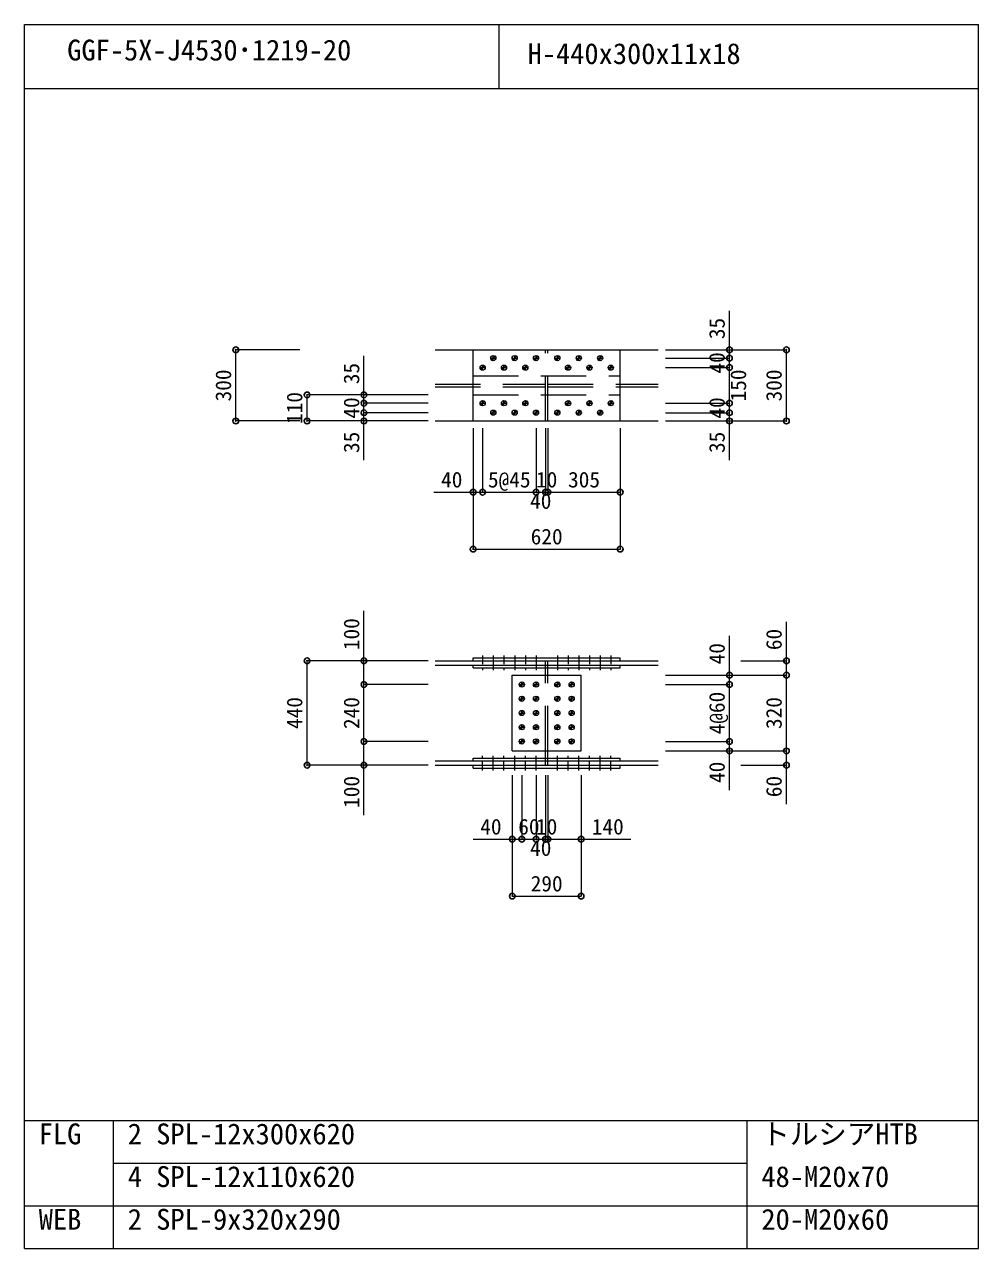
# Model space of a CAD drawing. Units: millimetres, scale not verified. Extents: x -8310 to 8310, y -4800 to 5700.
# Drawn here: x 90 to 4110, y -4800 to 360 of the extents above; entities that cross this region are included whole.
import ezdxf
from ezdxf.enums import TextEntityAlignment as Align

# ---------------------------------------------------------------- set-up
doc = ezdxf.new("R2010")
doc.units = ezdxf.units.MM
doc.header["$LTSCALE"] = 30
doc.header["$PDMODE"] = 32
doc.header["$PDSIZE"] = 24
doc.linetypes.add('DASHED1', pattern=[1.8, 1.2, -0.6])
doc.linetypes.add('USER2', pattern=[9.525, 6.35, -3.175])
doc.layers.add('0-0', color=7, linetype='Continuous')
doc.layers.add('0-2', color=7, linetype='Continuous')
for name, color, linetype, lineweight in [('0-1', 7, 'Continuous', 18), ('0-5', 7, 'Continuous', 18), ('0-6', 7, 'USER2', 18), ('0-8', 7, 'Continuous', 18), ('0-9', 7, 'Continuous', 18), ('0-A', 7, 'Continuous', 18), ('0-B', 7, 'Continuous', 18)]:
    doc.layers.add(name, color=color, linetype=linetype, lineweight=lineweight)
doc.styles.add('ＭＳ ゴシック', font='')
doc.styles.get('ＭＳ ゴシック').set_extended_font_data('MS Gothic')

msp = doc.modelspace()

# ---------------------------------------------------------------- linework, layer by layer
at = {"layer": '0-0'}
for p in [(980.5, -1011.5), (3060.5, -1011.5), (3300.5, -1011.5), (3060.5, -1046.5), (3060.5, -1086.5), (1280.5, -1201.5), (1520.5, -1201.5), (1520.5, -1236.5), (3060.5, -1236.5), (1520.5, -1276.5), (3060.5, -1276.5), (980.5, -1311.5), (1280.5, -1311.5), (1520.5, -1311.5), (3060.5, -1311.5), (3300.5, -1311.5), (1980.5, -1611.5), (2020.5, -1611.5), (2245.5, -1611.5), (2285.5, -1611.5), (2295.5, -1611.5), (2600.5, -1611.5), (1980.5, -1851.5), (2600.5, -1851.5), (1280.5, -2322.5), (1520.5, -2322.5), (3300.5, -2322.5), (3060.5, -2382.5), (3300.5, -2382.5), (1520.5, -2422.5), (3060.5, -2422.5), (1520.5, -2662.5), (3060.5, -2662.5), (3060.5, -2702.5), (3300.5, -2702.5), (1280.5, -2762.5), (1520.5, -2762.5), (3300.5, -2762.5), (2145.5, -3074.5), (2185.5, -3074.5), (2245.5, -3074.5), (2285.5, -3074.5), (2295.5, -3074.5), (2435.5, -3074.5), (2145.5, -3314.5), (2435.5, -3314.5)]:
    msp.add_point(p, dxfattribs=at)
at = {"layer": '0-1'}
for p, q in [((90, -4800), (90, 360)), ((90, 360), (4110, 360)), ((2090, 90), (2090, 360)), ((4110, -4800), (4110, 360)), ((90, 90), (4110, 90)), ((90, -4260), (4110, -4260)), ((465, -4800), (465, -4260)), ((3135, -4800), (3135, -4260)), ((465, -4440), (3135, -4440)), ((90, -4620), (4110, -4620)), ((90, -4800), (4110, -4800))]:
    msp.add_line(p, q, dxfattribs=at)
at = {"layer": '0-5'}
for p, q in [((1820.5, -1011.5), (2285.5, -1011.5)), ((1980.5, -1011.5), (2600.5, -1011.5)), ((1980.5, -1311.5), (1980.5, -1011.5)), ((2295.5, -1011.5), (2760.5, -1011.5)), ((1820.5, -1311.5), (2285.5, -1311.5)), ((2295.5, -1311.5), (2760.5, -1311.5)), ((1980.5, -2310.5), (2600.5, -2310.5)), ((1980.5, -2322.5), (1980.5, -2310.5)), ((1820.5, -2322.5), (2285.5, -2322.5)), ((1980.5, -2340.5), (2600.5, -2340.5)), ((1980.5, -2352.5), (1980.5, -2340.5)), ((2285.5, -2382.5), (2285.5, -2352.5)), ((2295.5, -2322.5), (2760.5, -2322.5)), ((2295.5, -2340.5), (2295.5, -2322.5)), ((2295.5, -2340.5), (2760.5, -2340.5)), ((2295.5, -2382.5), (2295.5, -2352.5)), ((2145.5, -2382.5), (2435.5, -2382.5)), ((2145.5, -2702.5), (2145.5, -2382.5)), ((1980.5, -2732.5), (2285.5, -2732.5)), ((1980.5, -2744.5), (1980.5, -2732.5)), ((2285.5, -2732.5), (2285.5, -2702.5)), ((2285.5, -2732.5), (2600.5, -2732.5)), ((2295.5, -2732.5), (2295.5, -2702.5)), ((2600.5, -2744.5), (2600.5, -2732.5)), ((1820.5, -2744.5), (2285.5, -2744.5)), ((1980.5, -2744.5), (2285.5, -2744.5)), ((1980.5, -2762.5), (2285.5, -2762.5)), ((1980.5, -2774.5), (1980.5, -2762.5)), ((1980.5, -2774.5), (2285.5, -2774.5)), ((2285.5, -2744.5), (2600.5, -2744.5)), ((2285.5, -2762.5), (2600.5, -2762.5)), ((2285.5, -2774.5), (2600.5, -2774.5)), ((2295.5, -2762.5), (2760.5, -2762.5)), ((2600.5, -2774.5), (2600.5, -2762.5))]:
    msp.add_line(p, q, dxfattribs=at)
for points in [[(1980.5, -1311.5), (2600.5, -1311.5), (2600.5, -1011.5)], [(1980.5, -2322.5), (2600.5, -2322.5), (2600.5, -2310.5)], [(1820.5, -2340.5), (2285.5, -2340.5), (2285.5, -2322.5)], [(1980.5, -2352.5), (2600.5, -2352.5), (2600.5, -2340.5)], [(2145.5, -2702.5), (2435.5, -2702.5), (2435.5, -2382.5)], [(1820.5, -2762.5), (2285.5, -2762.5), (2285.5, -2744.5)], [(2295.5, -2762.5), (2295.5, -2744.5), (2760.5, -2744.5)]]:
    msp.add_lwpolyline(points, dxfattribs=at)
at = {"layer": '0-6'}
for p, q in [((1980.5, -1011.5), (2600.5, -1011.5)), ((2285.5, -1311.5), (2285.5, -1011.5)), ((2295.5, -1311.5), (2295.5, -1011.5)), ((1980.5, -1121.5), (2600.5, -1121.5)), ((1820.5, -1156), (2285.5, -1156)), ((1820.5, -1167), (2285.5, -1167)), ((2295.5, -1156), (2760.5, -1156)), ((2295.5, -1167), (2760.5, -1167)), ((1980.5, -1201.5), (2600.5, -1201.5)), ((1980.5, -1311.5), (2600.5, -1311.5)), ((2285.5, -2352.5), (2285.5, -2340.5)), ((2295.5, -2352.5), (2295.5, -2340.5)), ((2285.5, -2702.5), (2285.5, -2382.5)), ((2295.5, -2702.5), (2295.5, -2382.5)), ((2285.5, -2744.5), (2285.5, -2732.5)), ((2295.5, -2744.5), (2295.5, -2732.5))]:
    msp.add_line(p, q, dxfattribs=at)
at = {"layer": '0-8'}
for p, q in [((2011.17, -1095.84), (2029.83, -1077.17)), ((2020.5, -1097.5), (2020.5, -1075.5)), ((2054.5, -1046.5), (2076.5, -1046.5)), ((2056.17, -1055.84), (2074.83, -1037.17)), ((2065.5, -1057.5), (2065.5, -1035.5)), ((2101.17, -1095.84), (2119.83, -1077.17)), ((2110.5, -1097.5), (2110.5, -1075.5)), ((2144.5, -1046.5), (2166.5, -1046.5)), ((2146.17, -1055.84), (2164.83, -1037.17)), ((2155.5, -1057.5), (2155.5, -1035.5)), ((2191.17, -1095.84), (2209.83, -1077.17)), ((2200.5, -1097.5), (2200.5, -1075.5)), ((2234.5, -1046.5), (2256.5, -1046.5)), ((2236.17, -1055.84), (2254.83, -1037.17)), ((2245.5, -1057.5), (2245.5, -1035.5)), ((2324.5, -1046.5), (2346.5, -1046.5)), ((2326.17, -1055.84), (2344.83, -1037.17)), ((2335.5, -1057.5), (2335.5, -1035.5)), ((2371.17, -1095.84), (2389.83, -1077.17)), ((2380.5, -1097.5), (2380.5, -1075.5)), ((2414.5, -1046.5), (2436.5, -1046.5)), ((2416.17, -1055.84), (2434.83, -1037.17)), ((2425.5, -1057.5), (2425.5, -1035.5)), ((2461.17, -1095.84), (2479.83, -1077.17)), ((2470.5, -1097.5), (2470.5, -1075.5)), ((2504.5, -1046.5), (2526.5, -1046.5)), ((2506.17, -1055.84), (2524.83, -1037.17)), ((2515.5, -1057.5), (2515.5, -1035.5)), ((2551.17, -1095.84), (2569.83, -1077.17)), ((2560.5, -1097.5), (2560.5, -1075.5)), ((2009.5, -1086.5), (2031.5, -1086.5)), ((2099.5, -1086.5), (2121.5, -1086.5)), ((2189.5, -1086.5), (2211.5, -1086.5)), ((2369.5, -1086.5), (2391.5, -1086.5)), ((2459.5, -1086.5), (2481.5, -1086.5)), ((2549.5, -1086.5), (2571.5, -1086.5)), ((2009.5, -1236.5), (2031.5, -1236.5)), ((2011.17, -1245.84), (2029.83, -1227.17)), ((2020.5, -1247.5), (2020.5, -1225.5)), ((2099.5, -1236.5), (2121.5, -1236.5)), ((2101.17, -1245.84), (2119.83, -1227.17)), ((2110.5, -1247.5), (2110.5, -1225.5)), ((2189.5, -1236.5), (2211.5, -1236.5)), ((2191.17, -1245.84), (2209.83, -1227.17)), ((2200.5, -1247.5), (2200.5, -1225.5)), ((2369.5, -1236.5), (2391.5, -1236.5)), ((2371.17, -1245.84), (2389.83, -1227.17)), ((2380.5, -1247.5), (2380.5, -1225.5)), ((2459.5, -1236.5), (2481.5, -1236.5)), ((2461.17, -1245.84), (2479.83, -1227.17)), ((2470.5, -1247.5), (2470.5, -1225.5)), ((2549.5, -1236.5), (2571.5, -1236.5)), ((2551.17, -1245.84), (2569.83, -1227.17)), ((2560.5, -1247.5), (2560.5, -1225.5)), ((2054.5, -1276.5), (2076.5, -1276.5)), ((2056.17, -1285.84), (2074.83, -1267.17)), ((2065.5, -1287.5), (2065.5, -1265.5)), ((2144.5, -1276.5), (2166.5, -1276.5)), ((2146.17, -1285.84), (2164.83, -1267.17)), ((2155.5, -1287.5), (2155.5, -1265.5)), ((2234.5, -1276.5), (2256.5, -1276.5)), ((2236.17, -1285.84), (2254.83, -1267.17)), ((2245.5, -1287.5), (2245.5, -1265.5)), ((2324.5, -1276.5), (2346.5, -1276.5)), ((2326.17, -1285.84), (2344.83, -1267.17)), ((2335.5, -1287.5), (2335.5, -1265.5)), ((2414.5, -1276.5), (2436.5, -1276.5)), ((2416.17, -1285.84), (2434.83, -1267.17)), ((2425.5, -1287.5), (2425.5, -1265.5)), ((2504.5, -1276.5), (2526.5, -1276.5)), ((2506.17, -1285.84), (2524.83, -1267.17)), ((2515.5, -1287.5), (2515.5, -1265.5)), ((2174.5, -2422.5), (2196.5, -2422.5)), ((2176.17, -2431.84), (2194.83, -2413.17)), ((2185.5, -2433.5), (2185.5, -2411.5)), ((2234.5, -2422.5), (2256.5, -2422.5)), ((2236.17, -2431.84), (2254.83, -2413.17)), ((2245.5, -2433.5), (2245.5, -2411.5)), ((2324.5, -2422.5), (2346.5, -2422.5)), ((2326.17, -2431.84), (2344.83, -2413.17)), ((2335.5, -2433.5), (2335.5, -2411.5)), ((2384.5, -2422.5), (2406.5, -2422.5)), ((2386.17, -2431.84), (2404.83, -2413.17)), ((2395.5, -2433.5), (2395.5, -2411.5)), ((2176.17, -2491.84), (2194.83, -2473.17)), ((2185.5, -2493.5), (2185.5, -2471.5)), ((2236.17, -2491.84), (2254.83, -2473.17)), ((2245.5, -2493.5), (2245.5, -2471.5)), ((2326.17, -2491.84), (2344.83, -2473.17)), ((2335.5, -2493.5), (2335.5, -2471.5)), ((2386.17, -2491.84), (2404.83, -2473.17)), ((2395.5, -2493.5), (2395.5, -2471.5)), ((2174.5, -2482.5), (2196.5, -2482.5)), ((2234.5, -2482.5), (2256.5, -2482.5)), ((2324.5, -2482.5), (2346.5, -2482.5)), ((2384.5, -2482.5), (2406.5, -2482.5)), ((2174.5, -2542.5), (2196.5, -2542.5)), ((2176.17, -2551.84), (2194.83, -2533.17)), ((2185.5, -2553.5), (2185.5, -2531.5)), ((2234.5, -2542.5), (2256.5, -2542.5)), ((2236.17, -2551.84), (2254.83, -2533.17)), ((2245.5, -2553.5), (2245.5, -2531.5)), ((2324.5, -2542.5), (2346.5, -2542.5)), ((2326.17, -2551.84), (2344.83, -2533.17)), ((2335.5, -2553.5), (2335.5, -2531.5)), ((2384.5, -2542.5), (2406.5, -2542.5)), ((2386.17, -2551.84), (2404.83, -2533.17)), ((2395.5, -2553.5), (2395.5, -2531.5)), ((2174.5, -2602.5), (2196.5, -2602.5)), ((2176.17, -2611.84), (2194.83, -2593.17)), ((2185.5, -2613.5), (2185.5, -2591.5)), ((2234.5, -2602.5), (2256.5, -2602.5)), ((2236.17, -2611.84), (2254.83, -2593.17)), ((2245.5, -2613.5), (2245.5, -2591.5)), ((2324.5, -2602.5), (2346.5, -2602.5)), ((2326.17, -2611.84), (2344.83, -2593.17)), ((2335.5, -2613.5), (2335.5, -2591.5)), ((2384.5, -2602.5), (2406.5, -2602.5)), ((2386.17, -2611.84), (2404.83, -2593.17)), ((2395.5, -2613.5), (2395.5, -2591.5)), ((2174.5, -2662.5), (2196.5, -2662.5)), ((2176.17, -2671.84), (2194.83, -2653.17)), ((2185.5, -2673.5), (2185.5, -2651.5)), ((2234.5, -2662.5), (2256.5, -2662.5)), ((2236.17, -2671.84), (2254.83, -2653.17)), ((2245.5, -2673.5), (2245.5, -2651.5)), ((2324.5, -2662.5), (2346.5, -2662.5)), ((2326.17, -2671.84), (2344.83, -2653.17)), ((2335.5, -2673.5), (2335.5, -2651.5)), ((2384.5, -2662.5), (2406.5, -2662.5)), ((2386.17, -2671.84), (2404.83, -2653.17)), ((2395.5, -2673.5), (2395.5, -2651.5))]:
    msp.add_line(p, q, dxfattribs=at)
at = {"layer": '0-9', "linetype": 'DASHED1'}
for p, q in [((2020.5, -2300.5), (2020.5, -2362.5)), ((2110.5, -2300.5), (2110.5, -2362.5)), ((2200.5, -2300.5), (2200.5, -2362.5)), ((2380.5, -2300.5), (2380.5, -2362.5)), ((2470.5, -2300.5), (2470.5, -2362.5)), ((2560.5, -2300.5), (2560.5, -2362.5)), ((2020.5, -2784.5), (2020.5, -2722.5)), ((2110.5, -2784.5), (2110.5, -2722.5)), ((2200.5, -2784.5), (2200.5, -2722.5)), ((2380.5, -2784.5), (2380.5, -2722.5)), ((2470.5, -2784.5), (2470.5, -2722.5)), ((2560.5, -2784.5), (2560.5, -2722.5))]:
    msp.add_line(p, q, dxfattribs=at)
at = {"layer": '0-9'}
for p, q in [((2065.5, -2300.5), (2065.5, -2362.5)), ((2155.5, -2300.5), (2155.5, -2362.5)), ((2245.5, -2300.5), (2245.5, -2362.5)), ((2335.5, -2300.5), (2335.5, -2362.5)), ((2425.5, -2300.5), (2425.5, -2362.5)), ((2515.5, -2300.5), (2515.5, -2362.5)), ((2065.5, -2784.5), (2065.5, -2722.5)), ((2155.5, -2784.5), (2155.5, -2722.5)), ((2245.5, -2784.5), (2245.5, -2722.5)), ((2335.5, -2784.5), (2335.5, -2722.5)), ((2425.5, -2784.5), (2425.5, -2722.5)), ((2515.5, -2784.5), (2515.5, -2722.5))]:
    msp.add_line(p, q, dxfattribs=at)
at = {"layer": '0-A'}
for p, q in [((1250.5, -1011.5), (980.5, -1011.5)), ((2790.5, -1011.5), (3060.5, -1011.5)), ((2790.5, -1011.5), (3300.5, -1011.5)), ((2790.5, -1046.5), (3060.5, -1046.5)), ((2790.5, -1086.5), (3060.5, -1086.5)), ((1790.5, -1201.5), (1280.5, -1201.5)), ((1790.5, -1201.5), (1520.5, -1201.5)), ((1790.5, -1236.5), (1520.5, -1236.5)), ((2790.5, -1236.5), (3060.5, -1236.5)), ((1790.5, -1276.5), (1520.5, -1276.5)), ((1520.5, -1476.5), (1520.5, -1276.5)), ((2790.5, -1276.5), (3060.5, -1276.5)), ((3060.5, -1476.5), (3060.5, -1276.5)), ((1790.5, -1311.5), (1520.5, -1311.5)), ((1980.5, -1341.5), (1980.5, -1611.5)), ((1980.5, -1341.5), (1980.5, -1851.5)), ((2020.5, -1341.5), (2020.5, -1611.5)), ((2020.5, -1341.5), (2020.5, -1611.5)), ((2245.5, -1341.5), (2245.5, -1611.5)), ((2245.5, -1341.5), (2245.5, -1611.5)), ((2285.5, -1341.5), (2285.5, -1611.5)), ((2285.5, -1341.5), (2285.5, -1611.5)), ((2295.5, -1341.5), (2295.5, -1611.5)), ((2295.5, -1341.5), (2295.5, -1611.5)), ((2600.5, -1341.5), (2600.5, -1611.5)), ((2600.5, -1341.5), (2600.5, -1851.5)), ((2790.5, -1311.5), (3060.5, -1311.5)), ((1815.5, -1611.5), (2020.5, -1611.5)), ((2020.5, -1611.5), (2245.5, -1611.5)), ((2245.5, -1611.5), (2285.5, -1611.5)), ((2285.5, -1611.5), (2295.5, -1611.5)), ((2295.5, -1611.5), (2600.5, -1611.5)), ((1980.5, -1851.5), (2600.5, -1851.5)), ((1790.5, -2322.5), (1280.5, -2322.5)), ((1790.5, -2322.5), (1520.5, -2322.5)), ((3108.38, -2322.5), (3300.5, -2322.5)), ((1790.5, -2422.5), (1520.5, -2422.5)), ((2790.5, -2382.5), (3060.5, -2382.5)), ((2790.5, -2382.5), (3300.5, -2382.5)), ((2790.5, -2422.5), (3060.5, -2422.5)), ((1790.5, -2662.5), (1520.5, -2662.5)), ((1520.5, -2972.5), (1520.5, -2662.5)), ((2790.5, -2662.5), (3060.5, -2662.5)), ((3060.5, -2867.5), (3060.5, -2662.5)), ((2790.5, -2702.5), (3060.5, -2702.5)), ((2790.5, -2702.5), (3300.5, -2702.5)), ((3300.5, -2927.5), (3300.5, -2702.5)), ((1790.5, -2762.5), (1520.5, -2762.5)), ((3108.38, -2762.5), (3300.5, -2762.5)), ((2145.5, -2804.5), (2145.5, -3074.5)), ((2145.5, -2804.5), (2145.5, -3314.5)), ((2185.5, -2804.5), (2185.5, -3074.5)), ((2185.5, -2804.5), (2185.5, -3074.5)), ((2245.5, -2804.5), (2245.5, -3074.5)), ((2245.5, -2804.5), (2245.5, -3074.5)), ((2285.5, -2804.5), (2285.5, -3074.5)), ((2285.5, -2804.5), (2285.5, -3074.5)), ((2295.5, -2804.5), (2295.5, -3074.5)), ((2295.5, -2804.5), (2295.5, -3074.5)), ((2435.5, -2804.5), (2435.5, -3074.5)), ((2435.5, -2804.5), (2435.5, -3314.5)), ((1980.5, -3074.5), (2185.5, -3074.5)), ((2185.5, -3074.5), (2245.5, -3074.5)), ((2245.5, -3074.5), (2285.5, -3074.5)), ((2285.5, -3074.5), (2295.5, -3074.5)), ((2295.5, -3074.5), (2645.5, -3074.5)), ((2145.5, -3314.5), (2435.5, -3314.5))]:
    msp.add_line(p, q, dxfattribs=at)
for points in [[(2790.5, -1046.5), (3060.5, -1046.5), (3060.5, -846.5)], [(1250.5, -1311.5), (980.5, -1311.5), (980.5, -1011.5)], [(2790.5, -1311.5), (3300.5, -1311.5), (3300.5, -1011.5)], [(1790.5, -1236.5), (1520.5, -1236.5), (1520.5, -1036.5)], [(2790.5, -1086.5), (3060.5, -1086.5), (3060.5, -1046.5)], [(2790.5, -1236.5), (3060.5, -1236.5), (3060.5, -1086.5)], [(1790.5, -1311.5), (1280.5, -1311.5), (1280.5, -1201.5)], [(1790.5, -1276.5), (1520.5, -1276.5), (1520.5, -1236.5)], [(2790.5, -1276.5), (3060.5, -1276.5), (3060.5, -1236.5)], [(1790.5, -2422.5), (1520.5, -2422.5), (1520.5, -2112.5)], [(2790.5, -2382.5), (3300.5, -2382.5), (3300.5, -2157.5)], [(2790.5, -2422.5), (3060.5, -2422.5), (3060.5, -2217.5)], [(1790.5, -2762.5), (1280.5, -2762.5), (1280.5, -2322.5)], [(1790.5, -2662.5), (1520.5, -2662.5), (1520.5, -2422.5)], [(2790.5, -2702.5), (3300.5, -2702.5), (3300.5, -2382.5)], [(2790.5, -2662.5), (3060.5, -2662.5), (3060.5, -2422.5)]]:
    msp.add_lwpolyline(points, dxfattribs=at)
at = {"layer": '0-B'}
for centre in [(2020.5, -1086.5), (2065.5, -1046.5), (2110.5, -1086.5), (2155.5, -1046.5), (2200.5, -1086.5), (2245.5, -1046.5), (2335.5, -1046.5), (2380.5, -1086.5), (2425.5, -1046.5), (2470.5, -1086.5), (2515.5, -1046.5), (2560.5, -1086.5), (2020.5, -1236.5), (2110.5, -1236.5), (2200.5, -1236.5), (2380.5, -1236.5), (2470.5, -1236.5), (2560.5, -1236.5), (2065.5, -1276.5), (2155.5, -1276.5), (2245.5, -1276.5), (2335.5, -1276.5), (2425.5, -1276.5), (2515.5, -1276.5), (2185.5, -2422.5), (2245.5, -2422.5), (2335.5, -2422.5), (2395.5, -2422.5), (2185.5, -2482.5), (2245.5, -2482.5), (2335.5, -2482.5), (2395.5, -2482.5), (2185.5, -2542.5), (2245.5, -2542.5), (2335.5, -2542.5), (2395.5, -2542.5), (2185.5, -2602.5), (2245.5, -2602.5), (2335.5, -2602.5), (2395.5, -2602.5), (2185.5, -2662.5), (2245.5, -2662.5), (2335.5, -2662.5), (2395.5, -2662.5)]:
    msp.add_circle(centre, 11, dxfattribs=at)

# ---------------------------------------------------------------- texts
at = {"layer": '0-2', "style": 'ＭＳ ゴシック'}
for s, p in [('GGF-5X-J4530･1219-20', (270, 181.8)), ('H-440x300x11x18', (2210, 166.8)), ('FLG', (150, -4387.2)), ('2', (525, -4387.2)), ('SPL-12x300x620', (645, -4387.2)), ('トルシアHTB', (3195, -4387.2)), ('4', (525, -4567.2)), ('SPL-12x110x620', (645, -4567.2)), ('48-M20x70', (3195, -4567.2)), ('WEB', (150, -4747.2)), ('2', (525, -4747.2)), ('SPL-9x320x290', (645, -4747.2)), ('20-M20x60', (3195, -4747.2))]:
    msp.add_text(s, height=87.98, dxfattribs=at).set_placement(p, align=Align.BOTTOM_LEFT)
at = {"layer": '0-A', "style": 'ＭＳ ゴシック'}
for s, p in [('35', (3060.5, -966.5)), ('40', (3060.5, -1111.5)), ('35', (1520.5, -1156.5)), ('300', (980.5, -1229)), ('150', (3150.5, -1229)), ('300', (3300.5, -1229)), ('110', (1280.5, -1324)), ('40', (1520.5, -1301.5)), ('40', (3060.5, -1301.5)), ('35', (1520.5, -1446.5)), ('35', (3060.5, -1446.5)), ('100', (1520.5, -2277.5)), ('60', (3300.5, -2277.5)), ('40', (3060.5, -2337.5)), ('4@60', (3060.5, -2632.5)), ('440', (1280.5, -2610)), ('240', (1520.5, -2610)), ('320', (3300.5, -2610)), ('40', (3060.5, -2837.5)), ('100', (1520.5, -2942.5)), ('60', (3300.5, -2897.5))]:
    msp.add_text(s, height=65.98, rotation=90, dxfattribs=at).set_placement(p, align=Align.BOTTOM_LEFT)
for s, p in [('40', (1845.5, -1611.5)), ('5@45', (2043, -1611.5)), ('10', (2245.5, -1611.5)), ('305', (2380.5, -1611.5)), ('40', (2220.5, -1701.5)), ('620', (2223, -1851.5)), ('40', (2010.5, -3074.5)), ('60', (2170.5, -3074.5)), ('10', (2245.5, -3074.5)), ('140', (2480.5, -3074.5)), ('40', (2220.5, -3164.5)), ('290', (2223, -3314.5))]:
    msp.add_text(s, height=65.98, dxfattribs=at).set_placement(p, align=Align.BOTTOM_LEFT)

doc.saveas('drawing.dxf')
